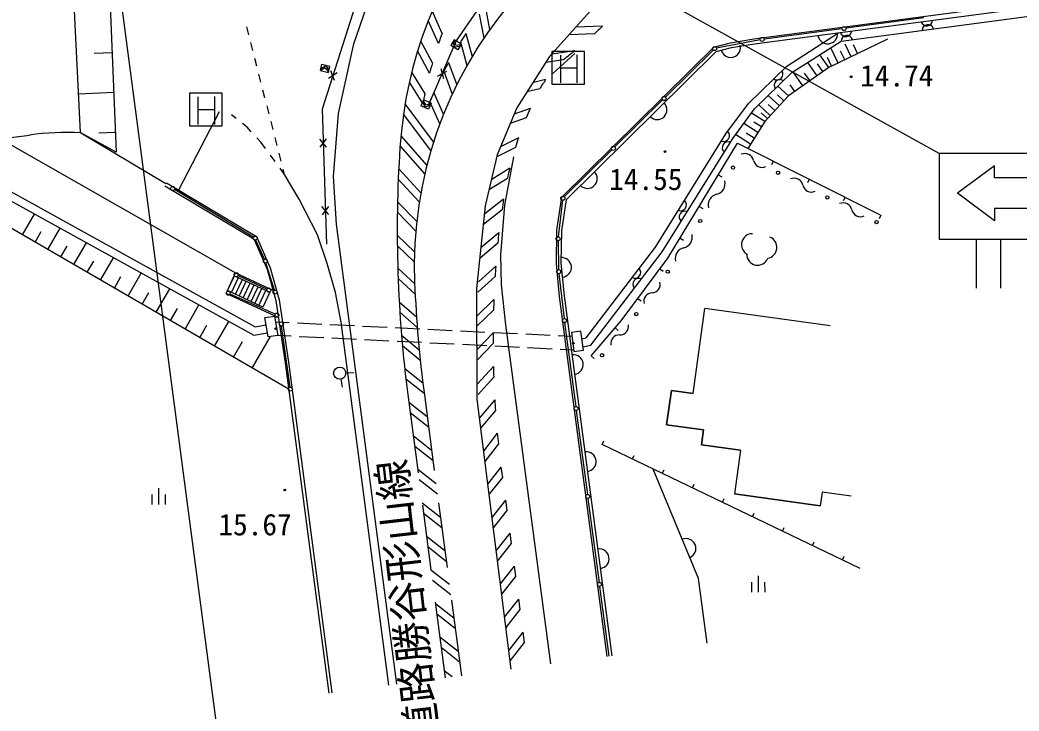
# Model space of a CAD drawing. Units: millimetres at full size, sheet at 1:1000; details may follow other scales. Extents: x 40000 to 680000, y 20000 to 380000.
# Drawn here: x 88460 to 149654, y 245922 to 288262 of the extents above; entities that cross this region are included whole.
import ezdxf
from ezdxf.enums import TextEntityAlignment as Align

# ---------------------------------------------------------------- set-up
doc = ezdxf.new("R2010")
doc.units = ezdxf.units.MM
doc.header["$LTSCALE"] = 1000
for name, color, linetype, lineweight in [('M-BGD', 7, 'Continuous', 25), ('M-BMK-OTRS', 5, 'Continuous', 25), ('M-STR-STRC', 7, 'Continuous', 25)]:
    doc.layers.add(name, color=color, linetype=linetype, lineweight=lineweight)
doc.styles.add('ＭＳ ゴシック', font='')
doc.styles.get('ＭＳ ゴシック').set_extended_font_data('MS Gothic')

msp = doc.modelspace()

# ---------------------------------------------------------------- linework, layer by layer
at = {"layer": 'M-BGD'}
for p, q in [((90895, 306664), (92152, 281370)), ((93286, 306980), (94346, 280153)), ((93286, 306980), (94346, 280153)), ((133406, 287100), (179081, 293149)), ((133450, 286804), (179120, 292852)), ((138753, 286963), (176697, 292040)), ((109582, 291017), (106961, 282788)), ((115175, 286969), (117752, 290730)), ((143823, 288384), (139057, 287752)), ((102471, 287359), (102347, 287844)), ((138809, 287720), (134042, 287088)), ((115049, 287044), (114843, 286702)), ((115486, 286780), (115049, 287044)), ((133796, 287048), (131128, 286531)), ((131983, 286868), (133406, 287100)), ((135426, 285436), (138622, 287489)), ((141593, 287093), (138000, 285345)), ((102720, 286391), (102595, 286875)), ((113461, 282984), (115175, 286969)), ((115279, 286438), (114843, 286702)), ((115054, 286993), (114987, 286883)), ((115087, 286613), (114987, 286883)), ((115153, 286722), (115054, 286993)), ((115087, 286613), (115373, 286651)), ((115153, 286722), (115439, 286760)), ((115486, 286780), (115279, 286438)), ((115439, 286760), (115373, 286651)), ((121643, 277410), (130952, 286595)), ((130916, 286419), (127996, 283539)), ((130952, 286595), (131983, 286868)), ((131105, 286325), (132046, 286574)), ((132046, 286574), (133450, 286804)), ((135739, 285043), (138753, 286963)), ((138577, 285625), (138122, 286561)), ((139374, 286013), (138999, 286783)), ((139764, 286203), (139506, 286733)), ((94105, 286250), (93010, 286207)), ((102969, 285422), (102844, 285907)), ((121095, 284975), (122450, 286211)), ((121926, 277268), (131105, 286325)), ((138000, 285345), (137446, 286131)), ((138176, 285431), (137922, 285953)), ((138975, 285819), (138716, 286353)), ((106863, 285158), (106947, 285549)), ((107159, 285321), (106901, 285192)), ((106901, 285192), (106928, 285318)), ((107186, 285447), (106928, 285318)), ((106947, 285549), (107446, 285442)), ((107159, 285321), (107341, 285098)), ((107186, 285447), (107368, 285223)), ((107341, 285098), (107368, 285223)), ((107362, 285051), (107446, 285442)), ((114232, 285286), (114404, 284667)), ((133077, 283145), (135426, 285436)), ((138000, 285345), (135529, 283605)), ((137291, 284846), (136714, 285664)), ((137645, 285095), (137305, 285578)), ((103218, 284454), (103093, 284938)), ((106863, 285158), (107362, 285051)), ((107884, 285022), (107349, 284668)), ((107732, 284546), (107500, 285145)), ((114034, 284826), (114602, 285127)), ((133455, 282815), (135739, 285043)), ((136416, 284230), (135811, 285089)), ((136853, 284538), (136523, 285007)), ((103467, 283485), (103342, 283970)), ((135529, 283605), (134881, 284206)), ((135919, 283880), (135628, 284295)), ((94202, 283812), (92035, 283726)), ((113172, 283367), (113021, 282997)), ((113644, 283175), (113172, 283367)), ((127818, 283363), (124897, 280483)), ((135529, 283605), (134083, 282046)), ((134977, 283010), (134299, 283638)), ((135253, 283308), (134853, 283678)), ((103715, 282517), (103591, 283001)), ((106961, 282788), (107232, 274520)), ((113493, 282804), (113021, 282997)), ((113184, 283317), (113135, 283199)), ((113276, 282947), (113135, 283199)), ((113324, 283066), (113184, 283317)), ((113276, 282947), (113552, 283029)), ((113324, 283066), (113600, 283148)), ((113644, 283175), (113493, 282804)), ((113600, 283148), (113552, 283029)), ((131705, 281290), (133077, 283145)), ((132119, 281009), (133455, 282815)), ((134418, 282407), (133710, 283064)), ((134698, 282709), (134294, 283083)), ((100659, 282639), (98167, 277844)), ((101697, 282230), (101417, 282453)), ((134083, 282046), (133266, 282560)), ((134242, 282217), (133852, 282578)), ((102368, 281695), (102088, 281918)), ((102624, 281415), (102368, 281695)), ((103964, 281548), (103840, 282032)), ((133658, 281371), (132791, 281917)), ((134083, 282046), (133043, 280393)), ((133871, 281708), (133409, 281999)), ((70788, 278785), (89038, 281212)), ((87258, 280976), (101671, 272762)), ((94346, 280153), (92152, 281370)), ((92196, 281354), (97403, 278235)), ((94298, 281373), (93294, 281333)), ((103218, 280767), (102962, 281046)), ((104213, 280580), (104089, 281064)), ((107238, 280478), (106819, 280964)), ((107221, 280977), (106836, 280465)), ((127383, 274342), (131705, 281290)), ((127795, 274057), (132119, 281009)), ((133211, 280660), (132290, 281240)), ((133435, 281015), (132948, 281322)), ((103498, 280387), (103218, 280767)), ((124719, 280308), (121799, 277428)), ((128146, 273675), (132408, 280712)), ((132408, 280712), (141152, 276325)), ((104093, 279582), (103795, 279984)), ((104462, 279611), (104338, 280095)), ((118152, 276924), (118712, 279876)), ((104670, 278800), (104390, 279180)), ((104670, 278800), (104586, 279127)), ((134605, 279610), (134493, 279386)), ((105570, 277286), (104670, 278800)), ((131236, 278776), (131449, 278646)), ((136802, 278508), (136690, 278284)), ((86765, 278368), (102870, 269465)), ((97325, 278104), (102782, 274851)), ((97427, 278276), (102939, 274990)), ((102759, 274960), (97917, 277873)), ((86950, 277695), (102785, 268941)), ((106678, 275096), (105570, 277286)), ((121349, 275376), (121643, 277410)), ((121696, 277216), (121434, 274979)), ((121649, 275352), (121926, 277268)), ((138999, 277406), (138886, 277182)), ((107373, 276344), (106955, 276830)), ((107357, 276843), (106971, 276331)), ((117904, 273870), (118152, 276924)), ((130063, 276840), (130277, 276710)), ((88610, 275107), (89344, 276371)), ((141195, 276304), (141083, 276080)), ((104889, 265659), (87255, 275893)), ((90167, 274203), (90919, 275500)), ((121317, 273348), (121349, 275376)), ((89389, 274655), (89765, 275303)), ((102782, 274851), (103599, 272998)), ((103432, 273606), (102916, 274781)), ((102939, 274990), (103787, 273066)), ((107268, 273342), (106678, 275096)), ((121617, 273360), (121649, 275352)), ((128890, 274903), (129104, 274774)), ((90965, 273740), (91351, 274405)), ((91763, 273277), (92535, 274607)), ((121421, 274730), (121450, 272965)), ((123135, 268790), (127383, 274342)), ((93401, 272326), (94192, 273691)), ((117948, 272035), (117904, 273870)), ((123424, 268344), (127795, 274057)), ((125279, 269822), (128146, 273675)), ((92582, 272802), (92978, 273484)), ((104046, 271713), (103520, 273373)), ((103599, 272998), (104132, 271082)), ((103787, 273066), (104328, 271124)), ((107780, 271560), (107268, 273342)), ((121507, 271328), (121317, 273348)), ((121805, 271361), (121617, 273360)), ((127652, 273011), (127853, 272862)), ((94240, 271839), (94646, 272539)), ((95080, 271352), (95892, 272751)), ((101088, 271505), (101671, 272762)), ((101172, 271684), (101601, 272594)), ((101412, 271571), (101841, 272481)), ((101601, 272594), (103762, 271575)), ((101652, 271458), (102081, 272367)), ((101671, 272762), (103949, 271709)), ((101824, 272601), (103591, 271759)), ((121466, 272716), (121791, 269965)), ((96802, 270352), (97636, 271788)), ((101892, 271345), (102321, 272254)), ((102132, 271231), (102562, 272141)), ((102372, 271118), (102802, 272028)), ((102612, 271005), (103042, 271914)), ((102853, 270892), (103282, 271801)), ((118228, 269592), (117948, 272035)), ((95941, 270852), (96358, 271570)), ((104316, 270011), (101088, 271505)), ((103333, 270665), (101172, 271684)), ((104083, 270228), (101329, 271472)), ((103093, 270778), (103522, 271688)), ((103762, 271575), (103333, 270665)), ((104328, 271124), (104928, 267150)), ((108127, 269755), (107780, 271560)), ((124435, 249266), (121507, 271328)), ((124732, 249306), (121805, 271361)), ((126301, 271195), (126502, 271046)), ((97686, 269840), (98113, 270576)), ((98569, 269327), (99424, 270799)), ((104132, 271082), (104730, 267122)), ((129685, 265378), (130407, 270579)), ((129685, 265378), (130407, 270579)), ((138083, 269513), (130407, 270579)), ((103466, 270027), (104059, 270123)), ((103658, 268842), (103466, 270027)), ((104059, 270123), (104250, 268938)), ((99475, 268801), (99913, 269556)), ((100381, 268275), (101258, 269785)), ((102870, 269465), (103524, 269586)), ((104952, 269709), (104119, 269750)), ((105002, 265772), (104489, 269511)), ((106950, 269612), (105452, 269685)), ((108948, 269514), (107449, 269587)), ((111046, 247501), (108127, 269755)), ((110945, 269417), (109447, 269490)), ((112943, 269319), (111445, 269393)), ((114941, 269222), (113442, 269295)), ((120984, 248811), (118228, 269592)), ((121822, 269717), (122504, 264578)), ((123448, 267683), (125279, 269822)), ((124920, 269403), (125110, 269240)), ((102690, 266935), (103807, 268859)), ((102785, 268941), (103615, 269095)), ((104250, 268938), (103658, 268842)), ((104249, 268943), (105069, 268903)), ((105569, 268878), (107067, 268805)), ((107566, 268781), (109064, 268708)), ((109564, 268683), (111062, 268610)), ((116938, 269124), (115440, 269198)), ((118936, 269027), (117438, 269100)), ((120933, 268930), (119435, 269003)), ((122266, 268864), (121433, 268905)), ((122823, 269187), (122235, 269111)), ((122235, 269111), (122384, 267946)), ((122972, 268022), (122823, 269187)), ((122884, 268731), (123135, 268790)), ((101536, 267605), (102094, 268567)), ((111561, 268586), (113060, 268513)), ((113559, 268488), (115057, 268415)), ((115557, 268391), (117055, 268318)), ((117554, 268293), (119053, 268220)), ((119552, 268196), (121050, 268123)), ((121550, 268098), (122369, 268058)), ((122945, 268232), (123424, 268344)), ((122384, 267946), (122972, 268022)), ((123448, 267683), (123638, 267521)), ((104730, 267122), (107373, 247016)), ((104928, 267150), (107571, 247042)), ((108109, 266254), (108194, 265762)), ((108420, 266640), (108919, 266662)), ((128066, 263463), (128358, 265563)), ((128066, 263463), (128358, 265563)), ((128358, 265563), (128066, 263463)), ((128358, 265563), (129685, 265378)), ((129685, 265378), (128358, 265563)), ((122537, 264331), (123219, 259192)), ((128066, 263463), (130331, 263149)), ((128066, 263463), (130331, 263149)), ((130331, 263149), (128066, 263463)), ((130204, 262235), (130331, 263149)), ((130331, 263149), (130204, 262235)), ((124123, 262246), (124232, 262471)), ((139928, 254656), (124123, 262246)), ((130204, 262235), (132601, 261902)), ((132601, 261902), (130204, 262235)), ((125963, 261362), (126072, 261587)), ((132601, 261902), (132230, 259228)), ((130026, 254037), (127253, 260743)), ((127804, 260478), (127912, 260704)), ((96943, 259580), (96946, 258580)), ((129644, 259595), (129752, 259820)), ((96544, 259181), (96546, 258581)), ((97344, 259184), (97346, 258584)), ((123252, 258944), (123934, 253805)), ((131484, 258711), (131592, 258936)), ((132230, 259228), (137479, 258499)), ((137479, 258499), (132230, 259228)), ((137595, 259335), (137479, 258499)), ((139377, 259096), (137595, 259335)), ((133324, 257827), (133432, 258053)), ((135164, 256944), (135273, 257169)), ((137005, 256060), (137113, 256285)), ((138845, 255176), (138953, 255402)), ((130550, 250073), (130026, 254037)), ((133671, 254209), (133675, 253209)), ((123967, 253557), (124534, 249280)), ((133273, 253810), (133275, 253210)), ((134073, 253812), (134075, 253212))]:
    msp.add_line(p, q, dxfattribs=at)
for centre, radius in [((138933, 287736), 124), ((133918, 287072), 124), ((131005, 286507), 124), ((139376, 284783), 50), ((139376, 284783), 43.8), ((139376, 284783), 37.5), ((139376, 284783), 31.2), ((139376, 284783), 25), ((139376, 284783), 18.8), ((139376, 284784), 12.5), ((139376, 284783), 6.2), ((127907, 283451), 124), ((124808, 280396), 124), ((127974, 280201), 50), ((127974, 280201), 43.8), ((127974, 280201), 37.5), ((127974, 280201), 31.2), ((127974, 280201), 25), ((127974, 280201), 18.8), ((127974, 280201), 12.5), ((127974, 280201), 6.2), ((132135, 279216), 100), ((134898, 278900), 100), ((97809, 277938), 124), ((121710, 277340), 124), ((137913, 277388), 100), ((130127, 275944), 100), ((140928, 275875), 100), ((102866, 274896), 124), ((121419, 274855), 124), ((103482, 273492), 124), ((121452, 272840), 124), ((128138, 272840), 100), ((101712, 272655), 124), ((103704, 271706), 124), ((104084, 271593), 124), ((101215, 271523), 124), ((104197, 270177), 124), ((121806, 269841), 124), ((126211, 270239), 100), ((104119, 269350), 50), ((104119, 269350), 43.8), ((104119, 269350), 37.5), ((104119, 269350), 31.2), ((104119, 269350), 25), ((104119, 269350), 18.8), ((104119, 269350), 12.5), ((104119, 269350), 6.2), ((104472, 269635), 124), ((122350, 268460), 50), ((122350, 268460), 43.8), ((122350, 268460), 37.5), ((122350, 268460), 31.2), ((122350, 268460), 25), ((122350, 268460), 18.8), ((122351, 268460), 12.5), ((122350, 268460), 6.2), ((124118, 267718), 100), ((108045, 266624), 373), ((105019, 265648), 124), ((122521, 264455), 124), ((104679, 259462), 50), ((104679, 259462), 43.8), ((104679, 259462), 37.5), ((104679, 259462), 31.2), ((104679, 259462), 25), ((104679, 259462), 18.8), ((104680, 259462), 12.5), ((104679, 259462), 6.2), ((123235, 259068), 124), ((123950, 253681), 124)]:
    msp.add_circle(centre, radius, dxfattribs=at)
for centre, radius, start, end in [((144008, 288256), 354, 196.34127, 358.74645), ((144070, 287620), 354, 16.41839, 178.82357), ((137935, 287398), 600, 187.54386, 7.54386), ((139051, 287600), 354, 196.34127, 358.74645), ((139114, 286957), 354, 16.41839, 178.82357), ((131994, 286560), 600, 194.81452, 14.81452), ((134843, 284943), 354, 233.0852, 35.49038), ((135011, 284258), 354, 53.08531, 215.49049), ((127489, 282757), 600, 224.61598, 44.61598), ((91431, 263070), 18300, 87.60258, 97.51345), ((131567, 281172), 354, 246.91622, 49.3214), ((131831, 280444), 354, 66.91627, 229.32145), ((132860, 279537), 544, 12.60263, 114.11475), ((133922, 279775), 544, 192.60263, 294.11475), ((123218, 278543), 600, 224.61598, 44.61598), ((135874, 278025), 544, 12.60263, 114.11475), ((130976, 278238), 676, 283.21273, 13.70409), ((136937, 278263), 544, 192.60263, 294.11475), ((131285, 276922), 676, 103.21273, 193.70409), ((128927, 276926), 354, 246.91622, 49.3214), ((138889, 276513), 544, 12.60263, 114.11475), ((139952, 276750), 544, 192.60263, 294.11475), ((129190, 276198), 354, 66.91627, 229.32145), ((128968, 274966), 676, 283.21273, 13.70409), ((133326, 274495), 672, 90.0885, 238.62975), ((134143, 274331), 682, 279.8986, 68.29358), ((129277, 273650), 676, 103.21273, 193.70409), ((121641, 273105), 600, 275.3678, 95.3678), ((133640, 273899), 664, 178.0723, 338.94358), ((126131, 272794), 354, 241.37993, 43.78511), ((126352, 272082), 354, 61.38005, 223.78523), ((127167, 272049), 509, 270.84638, 16.06371), ((127182, 271030), 509, 90.84638, 196.06371), ((125215, 269489), 524, 267.44891, 11.10176), ((125169, 268442), 524, 87.44891, 191.10176), ((122364, 267149), 600, 277.56071, 97.56071), ((123153, 261201), 600, 277.56071, 97.56071), ((129261, 255887), 600, 292.46564, 112.46564), ((123943, 255253), 600, 277.56071, 97.56071)]:
    msp.add_arc(centre, radius, start, end, dxfattribs=at)
at = {"layer": 'M-BMK-OTRS'}
msp.add_line((88517, 335901), (101574, 236904), dxfattribs=at)
at = {"layer": 'M-STR-STRC'}
for p, q in [((144771, 280084), (120073, 293800)), ((108906, 286799), (110294, 290813)), ((116952, 289103), (117229, 287669)), ((114096, 286820), (113471, 288238)), ((114316, 287437), (113707, 288819)), ((116588, 288618), (116870, 287150)), ((123391, 288799), (120894, 286018)), ((124149, 287883), (122506, 287814)), ((115765, 287428), (116153, 286020)), ((123652, 287412), (122086, 287345)), ((107980, 282526), (108906, 286799)), ((113722, 285631), (113010, 286963)), ((115439, 286915), (115836, 285475)), ((113549, 284999), (112819, 286366)), ((120894, 286018), (118886, 282878)), ((121753, 285818), (120664, 285658)), ((122448, 286376), (121028, 286167)), ((123038, 286326), (121038, 286326)), ((121038, 286326), (121038, 284326)), ((121579, 284411), (121579, 286110)), ((122570, 286121), (122570, 284416)), ((123038, 284326), (123038, 286326)), ((114713, 285665), (115210, 284292)), ((121579, 285326), (122570, 285326)), ((113267, 283786), (112456, 285060)), ((114429, 285128), (114938, 283723)), ((120654, 284607), (119863, 284405)), ((113144, 283143), (112311, 284450)), ((120295, 284051), (119508, 283851)), ((121038, 284326), (123038, 284326)), ((98838, 283775), (98838, 281775)), ((100838, 283775), (98838, 283775)), ((99379, 281860), (99379, 283560)), ((100370, 283571), (100370, 281866)), ((100838, 281775), (100838, 283775)), ((114407, 282495), (113803, 283825)), ((99379, 282775), (100370, 282775)), ((113795, 280792), (112048, 283120)), ((114180, 281907), (113562, 283267)), ((118886, 282878), (117692, 279999)), ((119703, 282844), (118722, 282482)), ((107671, 278682), (107980, 282526)), ((113632, 280259), (111950, 282500)), ((119461, 282275), (118487, 281916)), ((98838, 281775), (100838, 281775)), ((111790, 281154), (113380, 279341)), ((118987, 281032), (117899, 280497)), ((111740, 280529), (113251, 278806)), ((118805, 280441), (117664, 279881)), ((117692, 279999), (116953, 276869)), ((144771, 280084), (144771, 274834)), ((157521, 280084), (144771, 280084)), ((113017, 277670), (111660, 279138)), ((118455, 279177), (117371, 278497)), ((148146, 279334), (145896, 277646)), ((148146, 278584), (148146, 279334)), ((107842, 275757), (107671, 278682)), ((112921, 277110), (111631, 278505)), ((118313, 278556), (117216, 277869)), ((153396, 278584), (148146, 278584)), ((118078, 277273), (116931, 276376)), ((148146, 275959), (145896, 277646)), ((112761, 275908), (111588, 277113)), ((116953, 276869), (116432, 271808)), ((117989, 276632), (116843, 275736)), ((148146, 276709), (148146, 275959)), ((153396, 276709), (148146, 276709)), ((112704, 275321), (111576, 276480)), ((108623, 269820), (107842, 275757)), ((111568, 275086), (112628, 274053)), ((117792, 275230), (116694, 274296)), ((144771, 274834), (157521, 274834)), ((147021, 274834), (147021, 271834)), ((148521, 274834), (148521, 271834)), ((111573, 274453), (112614, 273438)), ((117726, 274583), (116640, 273659)), ((112637, 272102), (111602, 273060)), ((117606, 273186), (116541, 272217)), ((112667, 271461), (111623, 272427)), ((117562, 272537), (116507, 271578)), ((116432, 271808), (116452, 265022)), ((117489, 271138), (116456, 270133)), ((111690, 270996), (112750, 270066)), ((117466, 270487), (116443, 269493)), ((111728, 270364), (112797, 269426)), ((111542, 247566), (108623, 269820)), ((112917, 268034), (111833, 268936)), ((116440, 268048), (117439, 269086)), ((112981, 267395), (111888, 268305)), ((116449, 267408), (117438, 268435)), ((113138, 266006), (112030, 266879)), ((117457, 267034), (116493, 265963)), ((113219, 265370), (112102, 266250)), ((117477, 266383), (116523, 265324)), ((112238, 265160), (112849, 260524)), ((113229, 265290), (113840, 260655)), ((116452, 265022), (118527, 248487)), ((117544, 264983), (116616, 263881)), ((113406, 263950), (112281, 264832)), ((113490, 263312), (112365, 264194)), ((117585, 264334), (116667, 263243)), ((113677, 261894), (112552, 262776)), ((117698, 262941), (116850, 261849)), ((113761, 261256), (112636, 262139)), ((117761, 262288), (116930, 261217)), ((113948, 259838), (112823, 260721)), ((117923, 260866), (117106, 259813)), ((117923, 260866), (118006, 260238)), ((114032, 259200), (112907, 260083)), ((118006, 260238), (117185, 259181)), ((114219, 257783), (113094, 258665)), ((113111, 258541), (113634, 254575)), ((114102, 258672), (114625, 254706)), ((118190, 258844), (117361, 257777)), ((118190, 258844), (118272, 258216)), ((114303, 257145), (113178, 258027)), ((118272, 258216), (117441, 257145)), ((114490, 255727), (113365, 256610)), ((118456, 256822), (117617, 255741)), ((118456, 256822), (118539, 256195)), ((114575, 255089), (113449, 255972)), ((118539, 256195), (117696, 255109)), ((118723, 254801), (117872, 253705)), ((118723, 254801), (118806, 254173)), ((114762, 253671), (113636, 254554)), ((118806, 254173), (117952, 253073)), ((114846, 253033), (113721, 253916)), ((118989, 252779), (118127, 251668)), ((118989, 252779), (119072, 252152)), ((113895, 252593), (114507, 247957)), ((115033, 251616), (113908, 252498)), ((114887, 252723), (115498, 248088)), ((119072, 252152), (118210, 251041)), ((115117, 250978), (113992, 251860)), ((115304, 249560), (114179, 250443)), ((119256, 250757), (118394, 249646)), ((119256, 250757), (119339, 250130)), ((115388, 248922), (114263, 249805)), ((119339, 250130), (118477, 249019)), ((114927, 248012), (114450, 248387))]:
    msp.add_line(p, q, dxfattribs=at)
for centre, radius, start, end in [((137679, 278752), 26000, 107.25639, 176.25875), ((137613, 273195), 25000, 97.51345, 182.38427), ((137613, 273195), 19925, 132.51031, 134.48035), ((137679, 278752), 24925, 159.60843, 161.11386), ((137613, 273195), 26075, 146.91847, 148.25275), ((195914, 193923), 118088, 128.47178, 128.90425), ((137679, 278752), 24925, 163.97809, 165.48351), ((137613, 273195), 26075, 151.43111, 152.76539), ((179035, 246508), 69713, 146.87222, 147.41609), ((137679, 278752), 24925, 168.34775, 169.85317), ((137613, 273195), 26075, 155.94375, 157.27804), ((175824, 258638), 61119, 156.66908, 157.24868), ((177302, 262733), 61119, 162.57875, 163.15834), ((189568, 275359), 78000, 176.25875, 187.51346), ((153824, 270739), 36361, 166.58251, 167.58551), ((178579, 268609), 61119, 171.85106, 172.45696), ((179362, 268614), 61925, 173.86624, 174.46817), ((179362, 268614), 61925, 175.76522, 176.36715), ((189568, 275359), 77000, 182.38427, 187.51346), ((179362, 268614), 61925, 177.6642, 178.26612), ((179362, 268614), 61925, 179.56318, 180.1651), ((179362, 268614), 61925, 181.46215, 182.06408), ((179362, 268614), 61925, 183.36113, 183.96306), ((179362, 268614), 61925, 185.25643, 185.86276)]:
    msp.add_arc(centre, radius, start, end, dxfattribs=at)

# ---------------------------------------------------------------- texts
at = {"layer": 'M-BGD', "style": 'ＭＳ ゴシック'}
for s, p in [('14.74', (139920, 283791)), ('14.55', (124550, 277447)), ('15.67', (100613, 256289))]:
    msp.add_text(s, height=1320, dxfattribs=at).set_placement(p, align=Align.BOTTOM_LEFT)
msp.add_text('都市計画道路勝谷形山線', height=1833, rotation=96.562, dxfattribs=at).set_placement((115785, 234167), align=Align.BOTTOM_LEFT)

doc.saveas('drawing.dxf')
